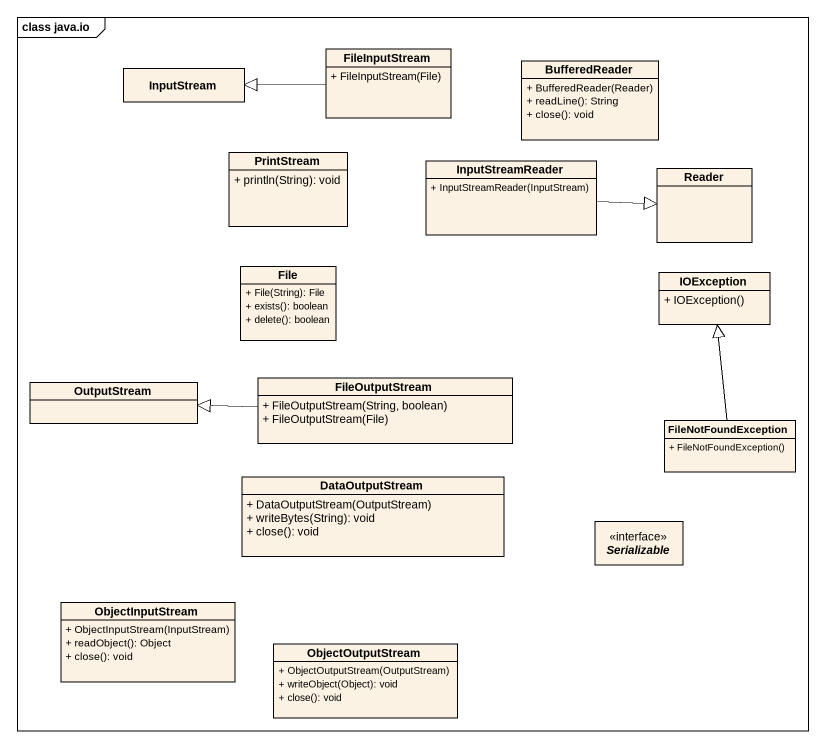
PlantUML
@startuml
mainframe class java.io
hide circle
hide empty members
skinparam classAttributeIconSize 0
class InputStream
class FileInputStream {
  + FileInputStream(File)
}
class BufferedReader {
  + BufferedReader(Reader)
  + readLine(): String
  + close(): void
}
class PrintStream {
  + println(String): void
}
class InputStreamReader {
  + InputStreamReader(InputStream)
}
class Reader
class "File" as File_ {
  + File(String): File
  + exists(): boolean
  + delete(): boolean
}
class IOException {
  + IOException()
}
class OutputStream
class FileOutputStream {
  + FileOutputStream(String, boolean)
  + FileOutputStream(File)
}
class FileNotFoundException {
  + FileNotFoundException()
}
class DataOutputStream {
  + DataOutputStream(OutputStream)
  + writeBytes(String): void
  + close(): void
}
interface Serializable
class ObjectInputStream {
  + ObjectInputStream(InputStream)
  + readObject(): Object
  + close(): void
}
class ObjectOutputStream {
  + ObjectOutputStream(OutputStream)
  + writeObject(Object): void
  + close(): void
}
FileInputStream -left-|> InputStream
InputStreamReader -right-|> Reader
FileOutputStream -left-|> OutputStream
FileNotFoundException -up-|> IOException
@enduml
